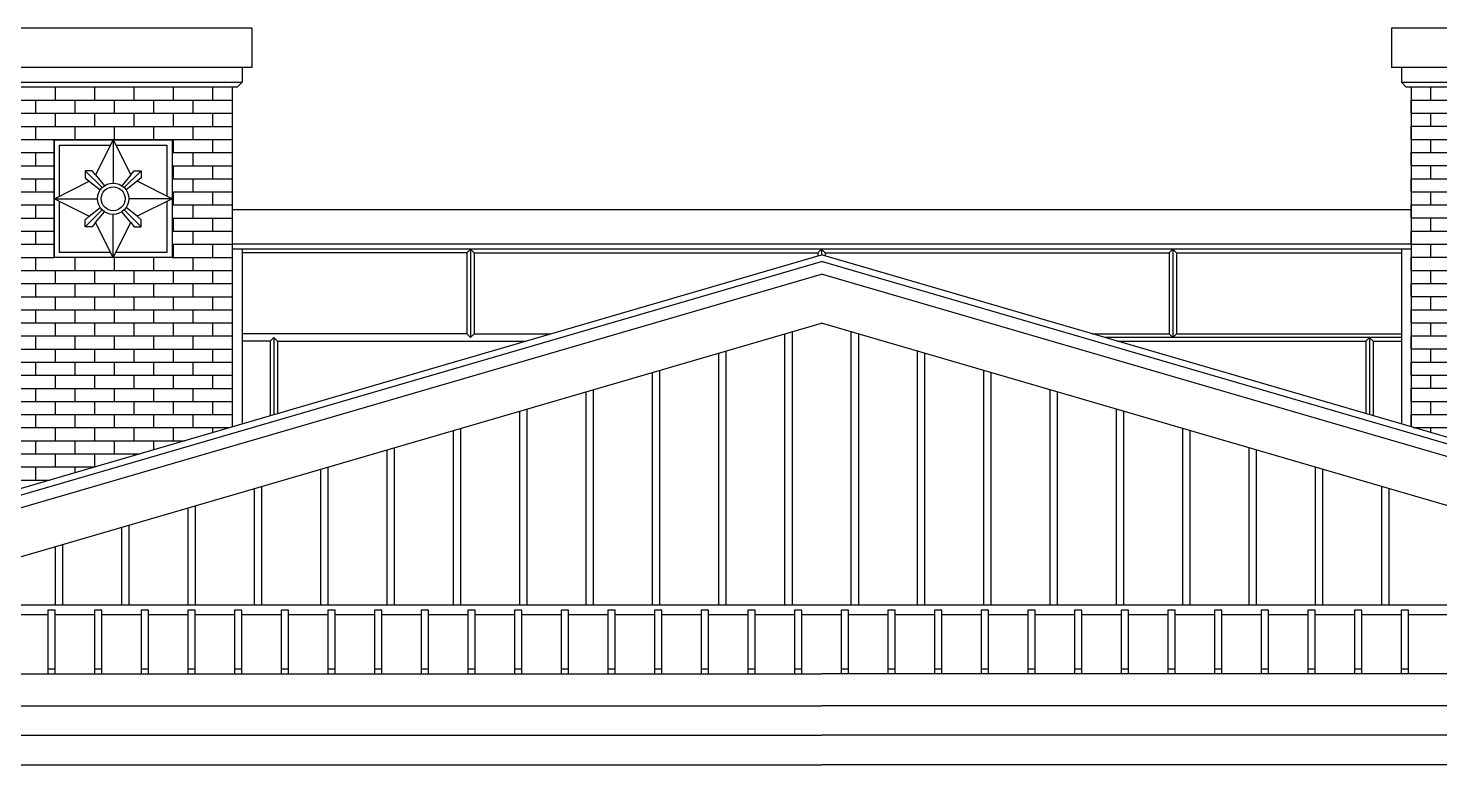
# Model space of a CAD drawing. Header units: inches. Extents: x -396 to 6197, y 197 to 563.
# Drawn here: x 5110.6 to 5398, y 413 to 563 of the extents above; entities that cross this region are included whole.
import ezdxf

# ---------------------------------------------------------------- set-up
doc = ezdxf.new("R2010")
doc.units = ezdxf.units.IN
doc.header["$LTSCALE"] = 24
doc.header["$MEASUREMENT"] = 0
doc.linetypes.add('HIDDEN2', pattern=[0.1875, 0.125, -0.0625])
for name, color, linetype in [('A-LINE_01', 1, 'Continuous'), ('A-LINE_02', 2, 'Continuous'), ('A-LINE_08', 8, 'Continuous'), ('A-PATT BRCK', 252, 'Continuous'), ('A-PATT MEDN', 252, 'Continuous'), ('A-PATT NICHIHA', 252, 'Continuous'), ('A-PATT ROOF', 252, 'Continuous')]:
    doc.layers.add(name, color=color, linetype=linetype)

# ---------------------------------------------------------------- blocks, each defined once
blk = doc.blocks.new('medallion 01')
for p, q in [((11.97, 0), (11.97, -8.77)), ((9.71, -9.71), (6.26, -6.26)), ((6.26, -6.26), (6.26, -6.26)), ((7.11, -8.4), (9.32, -10.19)), ((8.4, -7.11), (10.19, -9.32)), ((15.55, -7.11), (13.76, -9.32)), ((14.24, -9.71), (17.69, -6.26)), ((16.84, -8.4), (14.63, -10.19)), ((0, -11.98), (8.77, -11.98)), ((9.71, -14.24), (6.26, -17.69)), ((9.71, -14.24), (6.26, -17.69)), ((7.11, -15.55), (9.32, -13.76)), ((7.11, -15.55), (9.32, -13.76)), ((14.24, -14.24), (17.69, -17.69)), ((14.24, -14.24), (17.69, -17.69)), ((16.84, -15.55), (14.63, -13.76)), ((16.84, -15.55), (14.63, -13.76)), ((23.95, -11.98), (15.17, -11.98)), ((8.4, -16.84), (10.19, -14.63)), ((8.4, -16.84), (10.19, -14.63)), ((11.97, -23.95), (11.97, -15.18)), ((15.55, -16.84), (13.76, -14.63)), ((15.55, -16.84), (13.76, -14.63))]:
    blk.add_line(p, q)
at = {"color": 1}
for p, q in [((11.97, 0), (8.4, -7.11)), ((11.97, 0), (15.55, -7.11)), ((0, -11.98), (7.11, -8.4)), ((23.95, -11.98), (16.84, -8.4)), ((0, -11.98), (7.11, -15.55)), ((23.95, -11.98), (16.84, -15.55)), ((11.97, -23.95), (8.4, -16.84)), ((11.97, -23.95), (15.55, -16.84))]:
    blk.add_line(p, q, dxfattribs=at)
blk.add_lwpolyline([(0, 0), (23.95, 0), (23.95, -23.95), (0, -23.95)], close=True)
for points in [[(1.03, -11.46), (1.03, -1.03), (11.46, -1.03)], [(12.49, -1.03), (22.92, -1.03), (22.92, -11.46)], [(11.46, -22.92), (1.03, -22.92), (1.03, -12.49)], [(22.92, -12.49), (22.92, -22.92), (12.49, -22.92)]]:
    blk.add_lwpolyline(points)
for points in [[(8.4, -7.11), (7.71, -6.26), (6.26, -6.26), (6.26, -7.71), (7.11, -8.4)], [(15.55, -7.11), (16.24, -6.26), (17.69, -6.26), (17.69, -7.71), (16.84, -8.4)], [(8.4, -16.84), (7.71, -17.69), (6.26, -17.69), (6.26, -16.24), (7.11, -15.55)], [(15.55, -16.84), (16.24, -17.69), (17.69, -17.69), (17.69, -16.24), (16.84, -15.55)]]:
    blk.add_lwpolyline(points, dxfattribs=at)
for radius in [3.2, 2.43]:
    blk.add_circle((11.97, -11.98), radius)
blk.add_circle((11.97, -11.98), 3.2, dxfattribs=at)

msp = doc.modelspace()

# ---------------------------------------------------------------- hatches: boundary and pattern name
at = {"layer": 'A-PATT BRCK', "linetype": 'HIDDEN2'}
h = msp.add_hatch(dxfattribs=at)
h.set_pattern_fill('AR-BRSTD', color=256)
h.set_pattern_definition([(0, (4960.1693, 551.032), (0, 2.667), []), (90, (4960.1693, 551.032), (-4, 2.667), [2.667, -2.667])])
h.paths.add_polyline_path([(5152.17, 551.03), (4960.17, 551.03), (4960.17, 287.03), (4995.05, 287.02), (4999.17, 291.49), (4999.17, 407.03), (4988.42, 407.03), (4979.17, 417.07), (4979.17, 425.06), (4978.37, 425.06), (4978.11, 430.42), (4977.68, 430.42), (4977.68, 430.61), (4984.17, 430.61), (4984.17, 431.55), (4983.87, 432.76), (5152.17, 481.86)])
h.paths.add_polyline_path([(5115.91, 516.33), (5115.91, 540.33), (5139.91, 540.33), (5139.91, 516.33), (5115.94, 516.33)], flags=16)
h.paths.add_polyline_path([(5116.96, 517.36), (5116.96, 527.79), (5115.94, 528.31), (5116.96, 528.82), (5116.96, 539.26), (5127.4, 539.26), (5127.91, 540.28), (5127.91, 540.28), (5128.43, 539.26), (5138.86, 539.26), (5138.86, 528.82), (5139.89, 528.31), (5138.86, 527.79), (5138.86, 517.36), (5128.43, 517.36), (5127.91, 516.33), (5127.4, 517.36)], flags=0)
edge = h.paths.add_edge_path(flags=0)
edge.add_line((5125.25, 530.09), (5123.05, 531.88))
edge.add_line((5123.05, 531.88), (5122.2, 532.57))
edge.add_line((5122.2, 532.57), (5122.2, 534.02))
edge.add_line((5122.2, 534.02), (5123.65, 534.02))
edge.add_line((5123.65, 534.02), (5124.34, 533.17))
edge.add_line((5124.34, 533.17), (5126.13, 530.96))
edge.add_arc((5127.91, 528.31), 3.2, 56.1472, 123.8528, ccw=False)
edge.add_line((5129.69, 530.96), (5131.48, 533.17))
edge.add_line((5131.48, 533.17), (5132.17, 534.02))
edge.add_line((5132.17, 534.02), (5133.62, 534.02))
edge.add_line((5133.62, 534.02), (5133.62, 532.57))
edge.add_line((5133.62, 532.57), (5132.78, 531.88))
edge.add_line((5132.78, 531.88), (5130.57, 530.09))
edge.add_arc((5127.91, 528.31), 3.2, 0, 33.8558, ccw=False)
edge.add_arc((5127.91, 528.31), 3.2, -33.8558, 0, ccw=False)
edge.add_line((5130.57, 526.52), (5132.78, 524.73))
edge.add_line((5132.78, 524.73), (5133.62, 524.04))
edge.add_line((5133.62, 524.04), (5133.62, 522.59))
edge.add_line((5133.62, 522.59), (5133.63, 522.59))
edge.add_line((5133.63, 522.59), (5132.17, 522.59))
edge.add_line((5132.17, 522.59), (5131.48, 523.44))
edge.add_line((5131.48, 523.44), (5129.69, 525.65))
edge.add_arc((5127.91, 528.31), 3.2, 236.1472, 303.8528, ccw=False)
edge.add_line((5126.13, 525.65), (5124.34, 523.44))
edge.add_line((5124.34, 523.44), (5123.65, 522.59))
edge.add_line((5123.65, 522.59), (5122.2, 522.59))
edge.add_line((5122.2, 522.59), (5122.2, 522.59))
edge.add_line((5122.2, 522.59), (5122.2, 524.04))
edge.add_line((5122.2, 524.04), (5123.05, 524.73))
edge.add_line((5123.05, 524.73), (5125.25, 526.52))
edge.add_arc((5127.91, 528.31), 3.2, 180, 213.8498, ccw=False)
edge.add_arc((5127.91, 528.31), 3.2, 146.1442, 180, ccw=False)
edge = h.paths.add_edge_path(flags=0)
edge.add_arc((5127.91, 528.31), 2.43, 0, 360)
h.paths.add_polyline_path([(4995.4, 516.33), (4971.4, 516.33), (4971.4, 540.33), (4995.4, 540.33)], flags=16)
h.paths.add_polyline_path([(4994.37, 517.36), (4983.94, 517.36), (4983.42, 516.33), (4982.91, 517.36), (4972.47, 517.36), (4972.47, 527.79), (4971.45, 528.31), (4972.47, 528.82), (4972.47, 539.25), (4982.91, 539.25), (4983.42, 540.28), (4983.42, 540.28), (4983.94, 539.25), (4994.37, 539.25), (4994.37, 528.82), (4995.4, 528.31), (4994.37, 527.79)], flags=0)
edge = h.paths.add_edge_path(flags=0)
edge.add_line((4986.08, 526.52), (4988.29, 524.73))
edge.add_line((4988.29, 524.73), (4989.13, 524.04))
edge.add_line((4989.13, 524.04), (4989.13, 522.59))
edge.add_line((4989.13, 522.59), (4989.13, 522.59))
edge.add_line((4989.13, 522.59), (4987.68, 522.59))
edge.add_line((4987.68, 522.59), (4986.99, 523.44))
edge.add_line((4986.99, 523.44), (4985.2, 525.65))
edge.add_arc((4983.42, 528.31), 3.2, 236.1472, 303.8528, ccw=False)
edge.add_line((4981.64, 525.65), (4979.85, 523.44))
edge.add_line((4979.85, 523.44), (4979.16, 522.59))
edge.add_line((4979.16, 522.59), (4977.71, 522.59))
edge.add_line((4977.71, 522.59), (4977.71, 522.59))
edge.add_line((4977.71, 522.59), (4977.71, 524.04))
edge.add_line((4977.71, 524.04), (4978.56, 524.73))
edge.add_line((4978.56, 524.73), (4980.76, 526.52))
edge.add_arc((4983.42, 528.31), 3.2, 180, 213.8498, ccw=False)
edge.add_arc((4983.42, 528.31), 3.2, 146.1442, 180, ccw=False)
edge.add_line((4980.76, 530.09), (4978.56, 531.88))
edge.add_line((4978.56, 531.88), (4977.71, 532.57))
edge.add_line((4977.71, 532.57), (4977.71, 534.02))
edge.add_line((4977.71, 534.02), (4979.16, 534.02))
edge.add_line((4979.16, 534.02), (4979.85, 533.17))
edge.add_line((4979.85, 533.17), (4981.64, 530.96))
edge.add_arc((4983.42, 528.31), 3.2, 56.1472, 123.8528, ccw=False)
edge.add_line((4985.2, 530.96), (4986.99, 533.17))
edge.add_line((4986.99, 533.17), (4987.68, 534.02))
edge.add_line((4987.68, 534.02), (4989.13, 534.02))
edge.add_line((4989.13, 534.02), (4989.13, 532.57))
edge.add_line((4989.13, 532.57), (4988.29, 531.88))
edge.add_line((4988.29, 531.88), (4986.08, 530.09))
edge.add_arc((4983.42, 528.31), 3.2, 0, 33.8558, ccw=False)
edge.add_arc((4983.42, 528.31), 3.2, -33.8558, 0, ccw=False)
edge = h.paths.add_edge_path(flags=0)
edge.add_arc((4983.42, 528.31), 2.43, 0, 360)
at = {"layer": 'A-PATT BRCK'}
h = msp.add_hatch(dxfattribs=at)
h.set_pattern_fill('AR-BRSTD', color=256)
h.set_pattern_definition([(0, (5488.1693, 551.0515), (0, 2.667), []), (90, (5488.1693, 551.0515), (-4, 2.667), [2.667, -2.667])])
h.paths.add_polyline_path([(5584.17, 551.07), (5392.17, 551.03), (5392.17, 481.83), (5402.33, 478.87), (5406.17, 478.87), (5406.17, 479.87), (5407.67, 479.87), (5407.67, 478.87), (5415.67, 478.87), (5415.67, 479.87), (5417.17, 479.87), (5417.17, 478.87), (5425.17, 478.87), (5425.17, 479.87), (5426.67, 479.87), (5426.67, 478.87), (5434.67, 478.87), (5434.67, 479.87), (5436.17, 479.87), (5436.17, 478.87), (5444.17, 478.87), (5444.17, 479.87), (5445.67, 479.87), (5445.67, 478.87), (5453.67, 478.87), (5453.67, 479.87), (5455.17, 479.87), (5455.17, 478.87), (5463.17, 478.87), (5463.17, 479.87), (5464.67, 479.87), (5464.67, 478.87), (5472.67, 478.87), (5472.67, 479.87), (5474.17, 479.87), (5474.17, 478.87), (5482.17, 478.87), (5482.17, 479.87), (5483.67, 479.87), (5483.67, 478.87), (5491.67, 478.87), (5491.67, 479.87), (5493.17, 479.87), (5493.17, 478.87), (5501.17, 478.87), (5501.17, 479.87), (5502.67, 479.87), (5502.67, 478.87), (5510.67, 478.87), (5510.67, 479.87), (5512.17, 479.87), (5512.17, 478.87), (5520.17, 478.87), (5520.17, 479.87), (5521.67, 479.87), (5521.67, 478.87), (5529.67, 478.87), (5529.67, 479.87), (5531.17, 479.87), (5531.17, 478.87), (5539.17, 478.87), (5539.17, 479.87), (5540.67, 479.87), (5540.67, 478.87), (5548.67, 478.87), (5548.67, 479.87), (5550.17, 479.87), (5550.17, 478.87), (5558.17, 478.87), (5558.17, 479.87), (5559.67, 479.87), (5559.67, 478.87), (5567.67, 478.87), (5567.67, 479.87), (5569.17, 479.87), (5569.17, 478.87), (5577.17, 478.87), (5577.17, 479.87), (5578.67, 479.87), (5578.67, 478.87), (5583.67, 478.87)])
h.paths.add_polyline_path([(5547.91, 537.73), (5571.91, 537.73), (5571.91, 513.73), (5547.91, 513.73)], flags=16)
h.paths.add_polyline_path([(5547.94, 525.7), (5548.96, 526.22), (5548.96, 536.65), (5559.4, 536.65), (5559.91, 537.68), (5559.91, 537.68), (5560.43, 536.65), (5570.86, 536.65), (5570.86, 526.22), (5571.89, 525.7), (5570.86, 525.19), (5570.86, 514.75), (5560.43, 514.75), (5559.91, 513.73), (5559.4, 514.75), (5548.96, 514.75), (5548.96, 525.19)], flags=0)
h.paths.add_polyline_path([(5557.25, 527.49), (5555.05, 529.28), (5554.2, 529.96), (5554.2, 531.42), (5555.65, 531.42), (5556.34, 530.57), (5558.13, 528.36, -0.304326), (5561.69, 528.36), (5563.48, 530.57), (5564.17, 531.42), (5565.63, 531.42), (5565.63, 529.96), (5564.78, 529.28), (5562.57, 527.49, -0.148808), (5563.11, 525.7, -0.148808), (5562.57, 523.92), (5564.78, 522.13), (5565.63, 521.44), (5565.63, 519.99), (5565.63, 519.99), (5564.17, 519.99), (5563.48, 520.84), (5561.69, 523.05, -0.304326), (5558.13, 523.05), (5556.34, 520.84), (5555.65, 519.99), (5554.2, 519.99), (5554.2, 519.99), (5554.2, 521.44), (5555.05, 522.13), (5557.25, 523.92, -0.148781), (5556.71, 525.7, -0.148808)], flags=0)
h.paths.add_polyline_path([(5562.34, 525.7, -1), (5557.48, 525.7, -1)], flags=0)
h.paths.add_polyline_path([(5427.4, 513.73), (5403.4, 513.73), (5403.4, 537.73), (5427.4, 537.73)], flags=16)
h.paths.add_polyline_path([(5427.37, 525.7), (5426.34, 525.19), (5426.34, 514.75), (5415.91, 514.75), (5415.4, 513.73), (5414.88, 514.75), (5404.45, 514.75), (5404.45, 525.19), (5403.42, 525.7), (5404.45, 526.22), (5404.45, 536.65), (5414.88, 536.65), (5415.4, 537.68), (5415.4, 537.68), (5415.91, 536.65), (5426.34, 536.65), (5426.34, 526.22)], flags=0)
h.paths.add_polyline_path([(5418.05, 523.92), (5420.26, 522.13), (5421.11, 521.44), (5421.11, 519.99), (5421.11, 519.99), (5419.66, 519.99), (5418.97, 520.84), (5417.18, 523.05, -0.304326), (5413.61, 523.05), (5411.82, 520.84), (5411.13, 519.99), (5409.68, 519.99), (5409.68, 519.99), (5409.68, 521.44), (5410.53, 522.13), (5412.74, 523.92, -0.148781), (5412.2, 525.7, -0.148808), (5412.74, 527.49), (5410.53, 529.28), (5409.68, 529.96), (5409.68, 531.42), (5411.13, 531.42), (5411.82, 530.57), (5413.61, 528.36, -0.304326), (5417.18, 528.36), (5418.97, 530.57), (5419.66, 531.42), (5421.11, 531.42), (5421.11, 529.96), (5420.26, 529.28), (5418.05, 527.49, -0.148808), (5418.6, 525.7, -0.148808)], flags=0)
h.paths.add_polyline_path([(5412.97, 525.7, -1), (5417.83, 525.7, -1)], flags=0)

# ---------------------------------------------------------------- linework, layer by layer
at = {"layer": 'A-LINE_01'}
for p, q in [((5156.17, 563.03), (4956.17, 563.03)), ((5156.17, 563.03), (5156.17, 555.03)), ((5388.17, 563.03), (5388.17, 555.03)), ((5588.17, 563.03), (5388.17, 563.03)), ((5156.17, 555.03), (4956.17, 555.03)), ((5154.17, 555.03), (5154.17, 552.03)), ((5588.17, 555.07), (5388.17, 555.03)), ((5390.17, 555.03), (5390.17, 552.03)), ((5153.17, 551.03), (5154.17, 552.03)), ((5391.17, 551.03), (5390.17, 552.03)), ((5153.17, 551.03), (4959.17, 551.03)), ((5152.17, 551.03), (5152.17, 481.86)), ((5585.17, 551.07), (5391.17, 551.03)), ((5392.17, 551.03), (5392.17, 481.83)), ((5392.17, 526.03), (5152.17, 526.03)), ((5392.17, 519.03), (5152.17, 519.03)), ((5392.17, 518.03), (5152.17, 518.03)), ((5045.25, 436.8), (5272.12, 502.97)), ((5498.98, 436.8), (5272.12, 502.97)), ((5264.62, 500.78), (5264.62, 445.55)), ((5266.12, 501.22), (5266.12, 445.55)), ((5278.12, 501.22), (5278.12, 445.55)), ((5279.62, 500.78), (5279.62, 445.55)), ((5252.62, 497.28), (5252.62, 445.55)), ((5291.62, 497.28), (5291.62, 445.55)), ((5251.12, 496.84), (5251.12, 445.55)), ((5293.12, 496.84), (5293.12, 445.55)), ((5237.62, 492.9), (5237.62, 445.55)), ((5239.12, 493.34), (5239.12, 445.55)), ((5305.12, 493.34), (5305.12, 445.55)), ((5306.62, 492.9), (5306.62, 445.55)), ((5224.12, 488.97), (5224.12, 445.55)), ((5225.62, 489.4), (5225.62, 445.55)), ((5318.62, 489.4), (5318.62, 445.55)), ((5320.12, 488.97), (5320.12, 445.55)), ((5210.62, 485.03), (5210.62, 445.55)), ((5212.12, 485.47), (5212.12, 445.55)), ((5332.12, 485.47), (5332.12, 445.55)), ((5333.62, 485.03), (5333.62, 445.55)), ((5197.12, 481.09), (5197.12, 445.55)), ((5198.62, 481.53), (5198.62, 445.55)), ((5345.62, 481.53), (5345.62, 445.55)), ((5347.12, 481.09), (5347.12, 445.55)), ((5183.62, 477.15), (5183.62, 445.55)), ((5185.12, 477.59), (5185.12, 445.55)), ((5359.12, 477.59), (5359.12, 445.55)), ((5360.62, 477.15), (5360.62, 445.55)), ((5170.12, 473.22), (5170.12, 445.55)), ((5171.62, 473.65), (5171.62, 445.55)), ((5372.62, 473.65), (5372.62, 445.55)), ((5374.12, 473.22), (5374.12, 445.55)), ((5156.62, 469.28), (5156.62, 445.55)), ((5158.12, 469.72), (5158.12, 445.55)), ((5386.12, 469.72), (5386.12, 445.55)), ((5387.62, 469.28), (5387.62, 445.55)), ((5144.62, 465.78), (5144.62, 445.55)), ((5143.12, 465.34), (5143.12, 445.55)), ((5129.62, 461.4), (5129.62, 445.55)), ((5131.12, 461.84), (5131.12, 445.55)), ((5116.12, 457.47), (5116.12, 445.55)), ((5117.62, 457.9), (5117.62, 445.55))]:
    msp.add_line(p, q, dxfattribs=at)
msp.add_lwpolyline([(5139.91, 516.33), (5115.91, 516.33), (5115.91, 540.33), (5139.91, 540.33)], close=True, dxfattribs=at)
at = {"layer": 'A-LINE_02'}
for p, q in [((4983.69, 431.41), (5272.12, 515.53)), ((5560.55, 431.41), (5272.12, 515.53)), ((4993.1, 431.55), (5272.12, 512.93)), ((5551.14, 431.55), (5272.12, 512.93)), ((5468.98, 445.55), (5075.25, 445.55)), ((5114.62, 443.55), (5106.62, 443.55)), ((5124.12, 443.55), (5116.12, 443.55)), ((5133.62, 443.55), (5125.62, 443.55)), ((5143.12, 443.55), (5135.12, 443.55)), ((5152.62, 443.55), (5144.62, 443.55)), ((5162.12, 443.55), (5154.12, 443.55)), ((5171.62, 443.55), (5163.62, 443.55)), ((5181.12, 443.55), (5173.12, 443.55)), ((5190.62, 443.55), (5182.62, 443.55)), ((5200.12, 443.55), (5192.12, 443.55)), ((5209.62, 443.55), (5201.62, 443.55)), ((5219.12, 443.55), (5211.12, 443.55)), ((5228.62, 443.55), (5220.62, 443.55)), ((5238.12, 443.55), (5230.12, 443.55)), ((5247.62, 443.55), (5239.62, 443.55)), ((5257.12, 443.55), (5249.12, 443.55)), ((5266.62, 443.55), (5258.62, 443.55)), ((5276.12, 443.55), (5268.12, 443.55)), ((5285.62, 443.55), (5277.62, 443.55)), ((5295.12, 443.55), (5287.12, 443.55)), ((5304.62, 443.55), (5296.62, 443.55)), ((5314.12, 443.55), (5306.12, 443.55)), ((5323.62, 443.55), (5315.62, 443.55)), ((5333.12, 443.55), (5325.12, 443.55)), ((5342.62, 443.55), (5334.62, 443.55)), ((5352.12, 443.55), (5344.12, 443.55)), ((5361.62, 443.55), (5353.62, 443.55)), ((5371.12, 443.55), (5363.12, 443.55)), ((5380.62, 443.55), (5372.62, 443.55)), ((5390.12, 443.55), (5382.12, 443.55)), ((5399.62, 443.55), (5391.62, 443.55)), ((4984.17, 431.55), (5272.17, 431.55)), ((5560.07, 431.55), (5272.17, 431.55)), ((4984.17, 425.06), (5272.17, 425.06)), ((5560.07, 425.06), (5272.17, 425.06)), ((4990.17, 419.03), (5272.17, 419.03)), ((5560.07, 419.03), (5272.17, 419.03)), ((4990.17, 413.03), (5272.17, 413.03)), ((5554.17, 413.03), (5272.17, 413.03))]:
    msp.add_line(p, q, dxfattribs=at)
at = {"layer": 'A-LINE_08'}
for p, q in [((4958.17, 552.03), (5154.17, 552.03)), ((5390.17, 552.03), (5586.17, 552.07)), ((4983.38, 432.63), (5272.12, 516.85)), ((5560.86, 432.63), (5272.12, 516.85))]:
    msp.add_line(p, q, dxfattribs=at)
at = {"layer": 'A-PATT NICHIHA'}
for p, q in [((5154.17, 518.03), (5154.17, 482.45)), ((5199.92, 517.28), (5154.17, 517.28)), ((5199.92, 517.28), (5200.67, 518.03)), ((5199.92, 517.28), (5200.67, 518.03)), ((5199.92, 517.28), (5199.92, 500.78)), ((5199.92, 517.28), (5199.92, 500.78)), ((5200.67, 518.03), (5200.67, 500.03)), ((5201.42, 517.28), (5200.67, 518.03)), ((5201.42, 517.28), (5200.67, 518.03)), ((5200.67, 518.03), (5200.67, 500.03)), ((5201.42, 517.28), (5201.42, 500.78)), ((5201.42, 517.28), (5201.42, 500.78)), ((5201.42, 517.28), (5271.38, 517.28)), ((5271.38, 517.28), (5272.12, 518.02)), ((5271.38, 517.28), (5272.12, 518.02)), ((5271.38, 517.28), (5271.38, 516.64)), ((5271.38, 517.28), (5271.38, 516.63)), ((5272.85, 517.28), (5272.12, 518.02)), ((5272.12, 518.02), (5272.12, 516.85)), ((5272.12, 518.02), (5272.12, 516.85)), ((5272.85, 517.28), (5272.12, 518.02)), ((5272.85, 517.28), (5272.85, 516.63)), ((5272.85, 517.28), (5272.85, 516.63)), ((5272.85, 517.28), (5342.92, 517.28)), ((5342.92, 517.28), (5343.67, 518.03)), ((5342.92, 517.28), (5343.67, 518.03)), ((5342.92, 517.28), (5342.92, 500.78)), ((5342.92, 517.28), (5342.92, 500.78)), ((5344.42, 517.28), (5343.67, 518.03)), ((5343.67, 518.03), (5343.67, 500.03)), ((5343.67, 518.03), (5343.67, 500.03)), ((5344.42, 517.28), (5343.67, 518.03)), ((5344.42, 517.28), (5344.42, 500.78)), ((5344.42, 517.28), (5344.42, 500.78)), ((5344.42, 517.28), (5390.17, 517.28)), ((5390.17, 518.03), (5390.17, 482.42)), ((5199.92, 500.78), (5154.17, 500.78)), ((5199.92, 500.78), (5200.67, 500.03)), ((5199.92, 500.78), (5200.67, 500.03)), ((5201.42, 500.78), (5200.67, 500.03)), ((5201.42, 500.78), (5200.67, 500.03)), ((5201.42, 500.78), (5217.04, 500.78)), ((5327.2, 500.78), (5342.92, 500.78)), ((5342.92, 500.78), (5343.67, 500.03)), ((5342.92, 500.78), (5343.67, 500.03)), ((5344.42, 500.78), (5343.67, 500.03)), ((5344.42, 500.78), (5343.67, 500.03)), ((5344.42, 500.78), (5390.17, 500.78)), ((5159.9, 499.28), (5154.17, 499.28)), ((5159.9, 499.28), (5160.65, 500.03)), ((5159.9, 499.28), (5160.65, 500.03)), ((5159.9, 499.28), (5159.9, 484.12)), ((5161.4, 499.28), (5160.65, 500.03)), ((5160.65, 500.03), (5160.65, 484.33)), ((5160.65, 500.03), (5160.65, 484.33)), ((5161.4, 499.28), (5160.65, 500.03)), ((5161.4, 499.28), (5161.4, 484.55)), ((5161.4, 499.28), (5161.4, 484.55)), ((5161.4, 499.28), (5211.9, 499.28)), ((5390.17, 500.03), (5329.77, 500.03)), ((5332.34, 499.28), (5382.94, 499.28)), ((5382.94, 499.28), (5383.69, 500.03)), ((5382.94, 499.28), (5383.69, 500.03)), ((5382.94, 499.28), (5382.94, 484.52)), ((5382.94, 499.28), (5382.94, 484.52)), ((5383.69, 500.03), (5383.69, 484.3)), ((5384.44, 499.28), (5383.69, 500.03)), ((5384.44, 499.28), (5383.69, 500.03)), ((5383.69, 500.03), (5383.69, 484.3)), ((5384.44, 499.28), (5384.44, 484.09)), ((5384.44, 499.28), (5384.44, 484.09)), ((5384.44, 499.28), (5390.17, 499.28))]:
    msp.add_line(p, q, dxfattribs=at)
at = {"layer": 'A-PATT ROOF'}
for p, q in [((5114.62, 432.55), (5116.12, 432.55)), ((5124.12, 432.55), (5125.62, 432.55)), ((5133.62, 432.55), (5135.12, 432.55)), ((5143.12, 432.55), (5144.62, 432.55)), ((5152.62, 432.55), (5154.12, 432.55)), ((5162.12, 432.55), (5163.62, 432.55)), ((5171.62, 432.55), (5173.12, 432.55)), ((5181.12, 432.55), (5182.62, 432.55)), ((5190.62, 432.55), (5192.12, 432.55)), ((5200.12, 432.55), (5201.62, 432.55)), ((5209.62, 432.55), (5211.12, 432.55)), ((5219.12, 432.55), (5220.62, 432.55)), ((5228.62, 432.55), (5230.12, 432.55)), ((5238.12, 432.55), (5239.62, 432.55)), ((5247.62, 432.55), (5249.12, 432.55)), ((5257.12, 432.55), (5258.62, 432.55)), ((5266.62, 432.55), (5268.12, 432.55)), ((5276.12, 432.55), (5277.62, 432.55)), ((5285.62, 432.55), (5287.12, 432.55)), ((5295.12, 432.55), (5296.62, 432.55)), ((5304.62, 432.55), (5306.12, 432.55)), ((5314.12, 432.55), (5315.62, 432.55)), ((5323.62, 432.55), (5325.12, 432.55)), ((5333.12, 432.55), (5334.62, 432.55)), ((5342.62, 432.55), (5344.12, 432.55)), ((5352.12, 432.55), (5353.62, 432.55)), ((5361.62, 432.55), (5363.12, 432.55)), ((5371.12, 432.55), (5372.62, 432.55)), ((5380.62, 432.55), (5382.12, 432.55)), ((5390.12, 432.55), (5391.62, 432.55))]:
    msp.add_line(p, q, dxfattribs=at)
for points in [[(5116.12, 431.55), (5116.12, 444.55), (5114.62, 444.55), (5114.62, 431.55)], [(5125.62, 431.55), (5125.62, 444.55), (5124.12, 444.55), (5124.12, 431.55)], [(5135.12, 431.55), (5135.12, 444.55), (5133.62, 444.55), (5133.62, 431.55)], [(5144.62, 431.55), (5144.62, 444.55), (5143.12, 444.55), (5143.12, 431.55)], [(5154.12, 431.55), (5154.12, 444.55), (5152.62, 444.55), (5152.62, 431.55)], [(5163.62, 431.55), (5163.62, 444.55), (5162.12, 444.55), (5162.12, 431.55)], [(5173.12, 431.55), (5173.12, 444.55), (5171.62, 444.55), (5171.62, 431.55)], [(5182.62, 431.55), (5182.62, 444.55), (5181.12, 444.55), (5181.12, 431.55)], [(5192.12, 431.55), (5192.12, 444.55), (5190.62, 444.55), (5190.62, 431.55)], [(5201.62, 431.55), (5201.62, 444.55), (5200.12, 444.55), (5200.12, 431.55)], [(5211.12, 431.55), (5211.12, 444.55), (5209.62, 444.55), (5209.62, 431.55)], [(5220.62, 431.55), (5220.62, 444.55), (5219.12, 444.55), (5219.12, 431.55)], [(5230.12, 431.55), (5230.12, 444.55), (5228.62, 444.55), (5228.62, 431.55)], [(5239.62, 431.55), (5239.62, 444.55), (5238.12, 444.55), (5238.12, 431.55)], [(5249.12, 431.55), (5249.12, 444.55), (5247.62, 444.55), (5247.62, 431.55)], [(5258.62, 431.55), (5258.62, 444.55), (5257.12, 444.55), (5257.12, 431.55)], [(5268.12, 431.55), (5268.12, 444.55), (5266.62, 444.55), (5266.62, 431.55)], [(5277.62, 431.55), (5277.62, 444.55), (5276.12, 444.55), (5276.12, 431.55)], [(5287.12, 431.55), (5287.12, 444.55), (5285.62, 444.55), (5285.62, 431.55)], [(5296.62, 431.55), (5296.62, 444.55), (5295.12, 444.55), (5295.12, 431.55)], [(5306.12, 431.55), (5306.12, 444.55), (5304.62, 444.55), (5304.62, 431.55)], [(5315.62, 431.55), (5315.62, 444.55), (5314.12, 444.55), (5314.12, 431.55)], [(5325.12, 431.55), (5325.12, 444.55), (5323.62, 444.55), (5323.62, 431.55)], [(5334.62, 431.55), (5334.62, 444.55), (5333.12, 444.55), (5333.12, 431.55)], [(5344.12, 431.55), (5344.12, 444.55), (5342.62, 444.55), (5342.62, 431.55)], [(5353.62, 431.55), (5353.62, 444.55), (5352.12, 444.55), (5352.12, 431.55)], [(5363.12, 431.55), (5363.12, 444.55), (5361.62, 444.55), (5361.62, 431.55)], [(5372.62, 431.55), (5372.62, 444.55), (5371.12, 444.55), (5371.12, 431.55)], [(5382.12, 431.55), (5382.12, 444.55), (5380.62, 444.55), (5380.62, 431.55)], [(5391.62, 431.55), (5391.62, 444.55), (5390.12, 444.55), (5390.12, 431.55)]]:
    msp.add_lwpolyline(points, dxfattribs=at)

# ---------------------------------------------------------------- block references
at = {"layer": 'A-PATT MEDN'}
msp.add_blockref('medallion 01', (5115.94, 540.28), dxfattribs=at)

doc.saveas('drawing.dxf')
